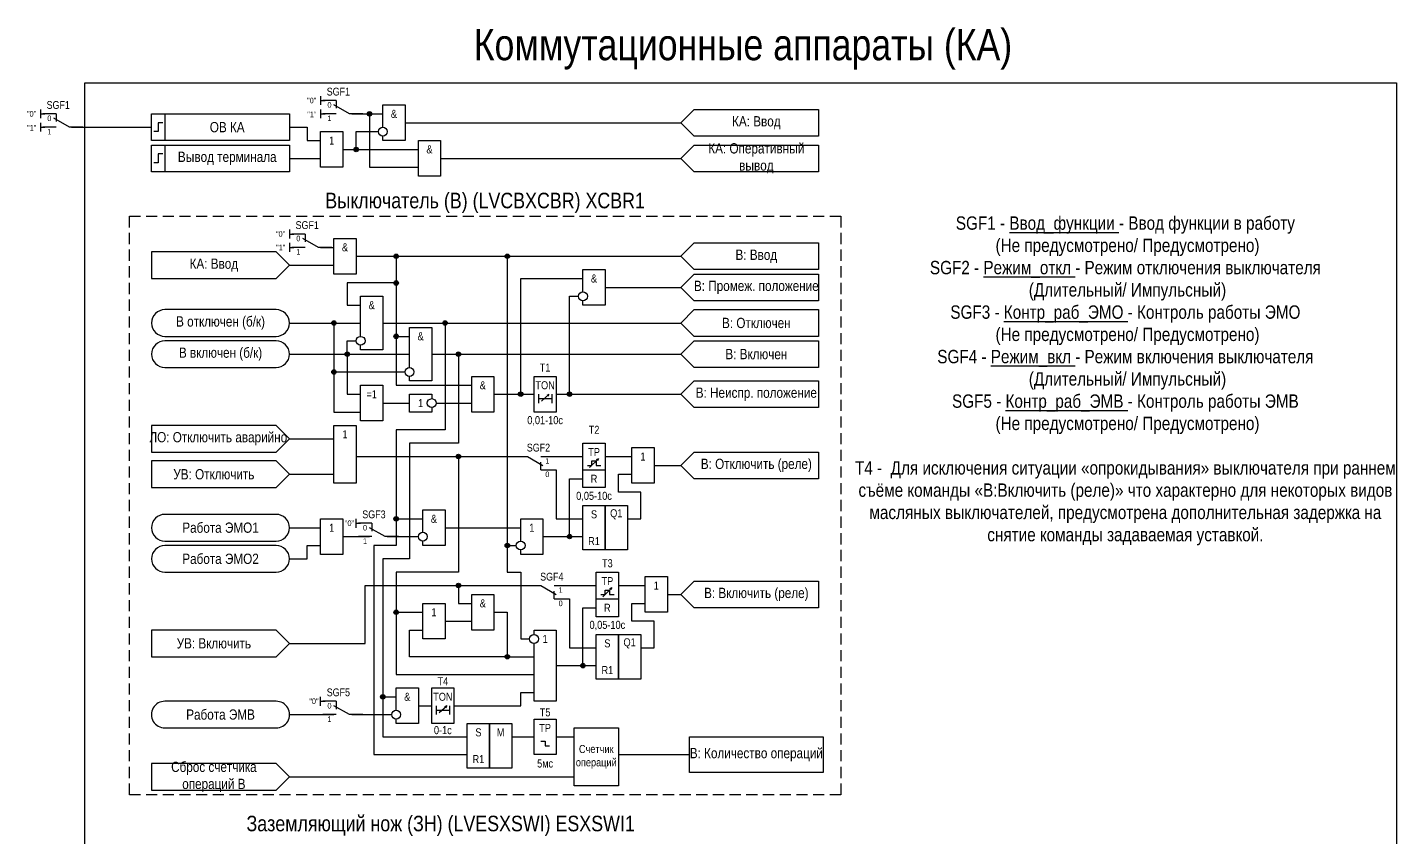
# Model space of a CAD drawing. Header units: millimetres. Extents: x -2266 to 475, y 0 to 470.
# Drawn here: x -12.9 to 295, y 265.4 to 447.4 of the extents above; entities that cross this region are included whole.
import ezdxf
from ezdxf.enums import TextEntityAlignment as Align

# ---------------------------------------------------------------- set-up
doc = ezdxf.new("R2010")
doc.units = ezdxf.units.MM
doc.linetypes.add('штриховая2', pattern=[0.375, 0.25, -0.125])
doc.layers.add('invisible', color=252, linetype='Continuous', plot=False)
doc.layers.add('TEXT', color=7, linetype='Continuous', lineweight=25)
doc.layers.add('Основная', color=7, linetype='Continuous')
doc.styles.add('2.5_Gost_RD', font='ARIALN.TTF', dxfattribs={"height": 2.5})
doc.styles.add('3.5_Gost_RD', font='ARIALN.TTF', dxfattribs={"height": 3.5})
doc.styles.add('Вывод', font='ARIALN.TTF', dxfattribs={"height": 2.5})
doc.styles.add('Компонент', font='ARIALN.TTF', dxfattribs={"height": 3.5})

# ---------------------------------------------------------------- blocks, each defined once
blk = doc.blocks.new('*U958')
at = {"layer": 'Основная', "color": 0}
blk.add_line((0, 0), (7, 4), dxfattribs=at)
at = {"layer": 'Основная', "ltscale": 0.35}
blk.add_line((6, 6), (6, 2.5), dxfattribs=at)
blk = doc.blocks.new('*U1053')
at = {"layer": 'Основная', "color": 0}
for p, q in [((-3, 6), (-9, 6)), ((-3, 0), (-9, 0)), ((9, 0), (3, 0))]:
    blk.add_line(p, q, dxfattribs=at)
at = {"layer": 'Основная', "ltscale": 0.25, "xscale": -1}
blk.add_blockref('*U958', (3, 0), dxfattribs=at)
at = {"layer": 'Основная'}
for tag, height, style, p in [('В1', 2.5, 'Вывод', (-13, 6)), ('ОУ', 3.5, 'Компонент', (-2, 10)), ('В2', 2.5, 'Вывод', (-6, 4)), ('В3', 2.5, 'Вывод', (-6, -2))]:
    blk.add_attdef(tag, text='', height=height, dxfattribs=dict(at, style=style)).set_placement(p, align=Align.MIDDLE_CENTER)
blk = doc.blocks.new('Точка')
at = {"ltscale": 100}
h = blk.add_hatch(color=256, dxfattribs=at)
h.dxf.hatch_style = 1
edge = h.paths.add_edge_path()
edge.add_arc((0, 0), 0.5, 0, 360)
blk.add_circle((0, 0), 0.5, dxfattribs=at)
blk = doc.blocks.new('*U985')
at = {"layer": 'Основная', "color": 0}
for p, q in [((-3, 6), (-9, 6)), ((-3, 0), (-9, 0)), ((9, 0), (3, 0))]:
    blk.add_line(p, q, dxfattribs=at)
at = {"layer": 'Основная', "ltscale": 0.25, "xscale": -1}
blk.add_blockref('*U958', (3, 0), dxfattribs=at)
at = {"layer": 'Основная'}
for tag, height, style, p in [('В1', 2.5, 'Вывод', (-14, 6)), ('ОУ', 3.5, 'Компонент', (-2, 10)), ('В2', 2.5, 'Вывод', (-6, 4)), ('В3', 2.5, 'Вывод', (-6, -2))]:
    blk.add_attdef(tag, text='', height=height, dxfattribs=dict(at, style=style)).set_placement(p, align=Align.MIDDLE_CENTER)
blk = doc.blocks.new('*U1048')
at = {"layer": 'Основная', "color": 0}
for p, q in [((-9, 0), (-3, 0)), ((3, 6), (9, 6)), ((3, 0), (9, 0))]:
    blk.add_line(p, q, dxfattribs=at)
at = {"layer": 'Основная', "ltscale": 0.25}
blk.add_blockref('*U958', (-3, 0), dxfattribs=at)
at = {"layer": 'Основная'}
for tag, height, style, p in [('В2', 2.5, 'Вывод', (6, 8)), ('В1', 2.5, 'Вывод', (14, 6)), ('В3', 2.5, 'Вывод', (6, 2)), ('ОУ', 3.5, 'Компонент', (2, -4))]:
    blk.add_attdef(tag, text='', height=height, dxfattribs=dict(at, style=style)).set_placement(p, align=Align.MIDDLE_CENTER)

msp = doc.modelspace()

# ---------------------------------------------------------------- linework, layer by layer
at = {"ltscale": 100}
for p, q in [((53, 432), (53, 430)), ((53, 431), (54, 431)), ((53, 429), (53, 427)), ((53, 428), (54, 428)), ((53, 422), (53, 422)), ((46, 402), (46, 400)), ((46, 401), (47, 401)), ((46, 399), (46, 397)), ((46, 398), (47, 398)), ((106, 365), (106, 365)), ((113.5, 348.5), (115.5, 350.5)), ((115.5, 350.5), (114.99, 350.25)), ((115.5, 350.5), (115.26, 350.02)), ((61, 335), (61, 337)), ((61, 336), (62, 336)), ((116.5, 319.5), (118.5, 321.5)), ((118.5, 321.5), (117.99, 321.25)), ((118.5, 321.5), (118.26, 321.02)), ((53, 295), (53, 297)), ((53, 296), (54, 296)), ((46, 293), (56, 293)), ((60, 293), (69, 293)), ((83, 295), (83, 295)), ((103.5, 286), (104.5, 286))]:
    msp.add_line(p, q, dxfattribs=at)
at = {"color": 6, "ltscale": 100}
for p, q in [((-10, 429), (-10, 427)), ((-10, 428), (-9, 428)), ((-10, 426), (-10, 424)), ((-10, 425), (-9, 425))]:
    msp.add_line(p, q, dxfattribs=at)
at = {"color": 7, "ltscale": 100}
for p, q in [((102.7, 363.46), (104.37, 364.95)), ((104.37, 364.95), (103.85, 364.73)), ((104.37, 364.95), (104.11, 364.48)), ((79.7, 293.46), (81.37, 294.95)), ((81.37, 294.95), (80.85, 294.73)), ((81.37, 294.95), (81.11, 294.48))]:
    msp.add_line(p, q, dxfattribs=at)
at = {"color": 3, "ltscale": 100}
msp.add_lwpolyline([(0, 435), (295, 435), (295, 0), (0, 0)], close=True, dxfattribs=at)
at = {"ltscale": 100}
for points in [[(67, 425), (67, 430), (72, 430), (72, 422), (67, 422), (67, 423)], [(134, 426), (137, 429), (165, 429), (165, 423), (137, 423), (134, 426)], [(46, 425), (50, 425), (50, 422), (53, 422)], [(60, 428), (67, 428)], [(60, 428), (64, 428), (64, 416), (75, 416)], [(72, 426), (134, 426)], [(58, 420), (61, 420), (61, 424), (66, 424)], [(58, 420), (75, 420)], [(134, 418), (137, 421), (165, 421), (165, 415), (137, 415), (134, 418)], [(46, 418), (53, 418)], [(80, 418), (134, 418)], [(53, 398), (56, 398)], [(134, 396), (137, 399), (165, 399), (165, 393), (137, 393), (134, 396)], [(61, 396), (70, 396), (70, 390), (59, 390), (59, 385), (62, 385)], [(61, 396), (134, 396)], [(61, 396), (95, 396), (95, 331), (97, 331)], [(61, 396), (95, 396), (95, 325), (98, 325), (98, 310), (100, 310)], [(61, 396), (70, 396), (70, 378), (73, 378)], [(61, 396), (70, 396), (70, 367), (87, 367)], [(46, 394), (56, 394)], [(112, 388), (112, 393), (117, 393), (117, 385), (112, 385), (112, 386)], [(134, 389), (137, 392), (165, 392), (165, 386), (137, 386), (134, 389)], [(92, 365), (98, 365), (98, 391), (112, 391)], [(117, 389), (134, 389)], [(62, 378), (62, 387), (67, 387), (67, 375), (62, 375), (62, 376)], [(106, 365), (109, 365), (109, 387), (111, 387)], [(134, 381), (137, 384), (165, 384), (165, 378), (137, 378), (134, 381)], [(46, 381), (62, 381)], [(46, 381), (56, 381), (56, 370), (72, 370)], [(46, 381), (56, 381), (56, 361), (62, 361)], [(67, 381), (81, 381), (81, 357), (70, 357), (70, 331), (65, 331), (65, 284), (86, 284)], [(67, 381), (81, 381), (81, 357), (70, 357), (70, 337), (76, 337)], [(67, 381), (134, 381)], [(73, 371), (73, 380), (78, 380), (78, 368), (73, 368), (73, 369)], [(46, 374), (59, 374), (59, 377), (61, 377)], [(134, 374), (137, 377), (165, 377), (165, 371), (137, 371), (134, 374)], [(46, 374), (73, 374)], [(46, 374), (59, 374), (59, 365), (62, 365)], [(78, 374), (84, 374), (84, 354), (73, 354), (73, 328), (67, 328), (67, 288), (86, 288)], [(78, 374), (84, 374), (84, 354), (73, 354), (73, 328), (67, 328), (67, 297), (70, 297)], [(78, 374), (134, 374)], [(134, 365), (137, 368), (165, 368), (165, 362), (137, 362), (134, 365)], [(78, 362), (78, 361), (73, 361), (73, 365), (78, 365), (78, 364)], [(92, 365), (101, 365)], [(102, 365), (102, 363)], [(102, 364), (105, 364)], [(105, 365), (105, 363)], [(106, 365), (134, 365)], [(67, 363), (73, 363)], [(79, 363), (87, 363)], [(46, 355), (53, 355), (53, 355), (56, 355)], [(134, 349), (137, 352), (165, 352), (165, 346), (137, 346), (134, 349)], [(61, 351), (84, 351), (84, 325), (70, 325), (70, 316), (76, 316)], [(61, 351), (99, 351)], [(61, 351), (84, 351), (84, 325), (70, 325), (70, 302), (101, 302)], [(103, 351), (112, 351)], [(103, 348), (106, 348), (106, 337), (112, 337)], [(113, 349), (114, 349), (114, 350), (115, 350), (115, 349), (116, 349)], [(117, 351), (123, 351)], [(128, 349), (134, 349)], [(46, 347), (50, 347), (50, 347), (56, 347)], [(103, 333), (109, 333), (109, 346), (112, 346)], [(122, 337), (125, 337), (125, 343), (120, 343), (120, 347), (123, 347)], [(76, 334), (76, 339), (81, 339), (81, 331), (76, 331), (76, 332)], [(98, 332), (98, 337), (103, 337), (103, 329), (98, 329), (98, 330)], [(46, 335), (53, 335)], [(58, 333), (64, 333)], [(68, 333), (75, 333)], [(81, 335), (98, 335)], [(103, 333), (112, 333)], [(46, 328), (50, 328), (50, 331), (53, 331)], [(46, 309), (63, 309), (63, 322), (102, 322)], [(61, 309), (63, 309), (63, 322), (84, 322), (84, 318), (87, 318)], [(106, 322), (115, 322)], [(116, 320), (117, 320), (117, 321), (118, 321), (118, 320), (119, 320)], [(120, 322), (126, 322)], [(134, 320), (137, 323), (165, 323), (165, 317), (137, 317), (134, 320)], [(106, 319), (109, 319), (109, 308), (115, 308)], [(125, 308), (128, 308), (128, 314), (123, 314), (123, 318), (126, 318)], [(131, 320), (134, 320)], [(92, 316), (95, 316), (95, 306), (73, 306), (73, 312), (76, 312)], [(92, 316), (95, 316), (95, 306), (101, 306)], [(106, 304), (112, 304), (112, 317), (115, 317)], [(81, 314), (87, 314)], [(101, 311), (101, 312), (106, 312), (106, 296), (101, 296), (101, 309)], [(106, 304), (115, 304)], [(70, 294), (70, 299), (75, 299), (75, 291), (70, 291), (70, 292)], [(83, 295), (98, 295), (98, 298), (101, 298)], [(75, 295), (78, 295)], [(79, 295), (79, 293)], [(79, 294), (82, 294)], [(82, 295), (82, 293)], [(96, 288), (101, 288)], [(102.5, 287), (103.5, 287)], [(103.5, 287), (103.5, 286)], [(106, 288), (110, 288)], [(120, 284), (136, 284)], [(46, 279), (110, 279)]]:
    msp.add_lwpolyline(points, dxfattribs=at)
for points in [[(15, 428), (46, 428), (46, 422), (15, 422)], [(15, 428), (18, 428), (18, 422), (15, 422)], [(53, 424), (58, 424), (58, 416), (53, 416)], [(75, 422), (80, 422), (80, 414), (75, 414)], [(15, 421), (46, 421), (46, 415), (15, 415)], [(15, 421), (18, 421), (18, 415), (15, 415)], [(56, 400), (61, 400), (61, 392), (56, 392)], [(15, 397), (15, 391), (43, 391), (46, 394), (43, 397)], [(62, 367), (67, 367), (67, 359), (62, 359)], [(87, 369), (92, 369), (92, 361), (87, 361)], [(101, 369), (106, 369), (106, 361), (101, 361)], [(15, 358), (15, 352), (43, 352), (46, 355), (43, 358)], [(56, 358), (61, 358), (61, 345), (56, 345)], [(112, 354), (117, 354), (117, 344), (112, 344)], [(123, 353), (128, 353), (128, 345), (123, 345)], [(15, 350), (15, 344), (43, 344), (46, 347), (43, 350)], [(112, 348), (117, 348), (117, 344), (112, 344)], [(112, 340), (117, 340), (117, 330), (112, 330)], [(117, 340), (122, 340), (122, 330), (117, 330)], [(53, 337), (58, 337), (58, 329), (53, 329)], [(115, 325), (120, 325), (120, 315), (115, 315)], [(126, 324), (131, 324), (131, 316), (126, 316)], [(76, 318), (81, 318), (81, 310), (76, 310)], [(87, 320), (92, 320), (92, 312), (87, 312)], [(115, 319), (120, 319), (120, 315), (115, 315)], [(15, 312), (15, 306), (43, 306), (46, 309), (43, 312)], [(115, 311), (120, 311), (120, 301), (115, 301)], [(120, 311), (125, 311), (125, 301), (120, 301)], [(78, 299), (83, 299), (83, 291), (78, 291)], [(86, 291), (91, 291), (91, 281), (86, 281)], [(91, 291), (96, 291), (96, 281), (91, 281)], [(101, 292), (106, 292), (106, 284), (101, 284)], [(110, 290), (120, 290), (120, 277), (110, 277)], [(136, 288), (166, 288), (166, 280), (136, 280)], [(15, 282), (15, 276), (43, 276), (46, 279), (43, 282)]]:
    msp.add_lwpolyline(points, close=True, dxfattribs=at)
at = {"lineweight": 30, "ltscale": 100}
for points in [[(17.5, 426), (16.5, 426), (16.5, 424), (15.5, 424)], [(17.5, 419), (16.5, 419), (16.5, 417), (15.5, 417)]]:
    msp.add_lwpolyline(points, dxfattribs=at)
at = {"linetype": 'штриховая2', "ltscale": 10}
msp.add_lwpolyline([(170, 275), (10, 275), (10, 405), (170, 405)], close=True, dxfattribs=at)
at = {"ltscale": 100}
for points in [[(18, 378), (43, 378, 1), (43, 384), (18, 384, 1)], [(18, 371), (43, 371, 1), (43, 377), (18, 377, 1)], [(18, 332), (43, 332, 1), (43, 338), (18, 338, 1)], [(18, 325), (43, 325, 1), (43, 331), (18, 331, 1)], [(18, 290), (43, 290, 1.013985), (43, 296), (18, 296, 1.013985)]]:
    msp.add_lwpolyline(points, format="xyb", close=True, dxfattribs=at)
for centre in [(67, 424), (78, 363), (76, 333), (70, 293)]:
    msp.add_circle(centre, 1)
for centre in [(112, 387), (62, 377), (73, 370), (98, 331), (101, 310)]:
    msp.add_circle(centre, 1, dxfattribs=at)
at = {"layer": 'invisible', "color": 6, "ltscale": 100}
msp.add_lwpolyline([(-3, 425), (15, 425)], dxfattribs=at)

# ---------------------------------------------------------------- block references
at = {"ltscale": 100}
for p in [(64, 428), (61, 420), (70, 396), (95, 396), (70, 390), (84, 351), (70, 337), (109, 333), (95, 331), (84, 322), (70, 316), (95, 306), (112, 304), (67, 297)]:
    msp.add_blockref('Точка', p, dxfattribs=at)
at = {"color": 2, "ltscale": 100}
for p in [(56, 381), (81, 381), (70, 378), (59, 374), (84, 374), (56, 370), (98, 365), (109, 365)]:
    msp.add_blockref('Точка', p, dxfattribs=at)
at = {"ltscale": 100, "xscale": 0.5, "yscale": 0.5, "zscale": 0.5}
msp.add_blockref('*U1053', (66, 333), dxfattribs=at).add_auto_attribs({'ОУ': 'SGF3', 'В1': '"0"', 'В2': '0', 'В3': '1'})
at = {"layer": 'Основная', "ltscale": 0.25, "xscale": 0.5, "yscale": 0.5, "zscale": 0.5}
for name, p, values in [('*U985', (58, 428), {'ОУ': 'SGF1', 'В1': '"0"', 'В2': '0', 'В3': '1'}), ('*U985', (51, 398), {'ОУ': 'SGF1', 'В1': '"0"', 'В2': '0', 'В3': '1'}), ('*U1053', (58, 293), {'ОУ': 'SGF5', 'В1': '"0"', 'В2': '0', 'В3': '1'})]:
    msp.add_blockref(name, p, dxfattribs=at).add_auto_attribs(values)
at = {"layer": 'Основная', "color": 6, "ltscale": 0.25, "xscale": 0.5, "yscale": 0.5, "zscale": 0.5}
msp.add_blockref('*U985', (-5, 425), dxfattribs=at).add_auto_attribs({'ОУ': 'SGF1', 'В1': '"0"', 'В2': '0', 'В3': '1'})
at = {"layer": 'Основная', "ltscale": 0.25}
ref = msp.add_blockref('*U1048', (101, 351), dxfattribs=dict(at, xscale=-0.5, yscale=0.5, zscale=0.5, rotation=180))
ref.add_attrib('ОУ', 'SGF2', dxfattribs={"height": 1.75, "style": 'Компонент'}).set_placement((102, 353), align=Align.MIDDLE_CENTER)
ref.add_attrib('В2', '0', dxfattribs={"height": 1.25, "style": 'Вывод'}).set_placement((104, 347), align=Align.MIDDLE_CENTER)
ref.add_attrib('В3', '1', dxfattribs={"height": 1.25, "style": 'Вывод'}).set_placement((104, 350), align=Align.MIDDLE_CENTER)
ref = msp.add_blockref('*U1048', (104, 322), dxfattribs=dict(at, xscale=-0.5, yscale=0.5, zscale=0.5, rotation=180))
ref.add_attrib('ОУ', 'SGF4', dxfattribs={"height": 1.75, "style": 'Компонент'}).set_placement((105, 324), align=Align.MIDDLE_CENTER)
ref.add_attrib('В2', '0', dxfattribs={"height": 1.25, "style": 'Вывод'}).set_placement((107, 318), align=Align.MIDDLE_CENTER)
ref.add_attrib('В3', '1', dxfattribs={"height": 1.25, "style": 'Вывод'}).set_placement((107, 321), align=Align.MIDDLE_CENTER)

# ---------------------------------------------------------------- texts
at = {"ltscale": 100, "attachment_point": 5}
for s, insert, char_height, width, style in [('{\\C3;Коммутационные аппараты (КА)}', (148, 442.5), 7, 294, '3.5_Gost_RD'), ('&', (69.5, 428), 1.8, 5, '2.5_Gost_RD'), ('КА: Ввод', (151, 426), 2.3, 28, '2.5_Gost_RD'), ('1', (55.5, 422), 1.8, 5, '2.5_Gost_RD'), ('&', (77.5, 420), 1.8, 5, '2.5_Gost_RD'), ('КА: Оперативный вывод', (151, 418), 2.3, 28, '2.5_Gost_RD'), ('&', (58.5, 398), 1.8, 5, '2.5_Gost_RD'), ('В: Ввод', (151, 396), 2.3, 28, '2.5_Gost_RD'), ('&', (114.5, 391), 1.8, 5, '2.5_Gost_RD'), ('&', (64.5, 385), 1.8, 5, '2.5_Gost_RD'), ('&', (75.5, 378), 1.8, 5, '2.5_Gost_RD'), ('T1', (103.5, 371), 1.8, 5, '2.5_Gost_RD'), ('&', (89.5, 367), 1.8, 5, '2.5_Gost_RD'), ('TON', (103.5, 367), 1.8, 5, '2.5_Gost_RD'), ('=1', (64.5, 365), 1.8, 5, '2.5_Gost_RD'), ('1', (75.5, 363), 1.8, 5, '2.5_Gost_RD'), ('0,01-10с', (103.5, 359), 1.8, 5, '2.5_Gost_RD'), ('T2', (114.5, 357), 1.8, 5, '2.5_Gost_RD'), ('1', (58.5, 356), 1.8, 5, '2.5_Gost_RD'), ('TP', (114.5, 352), 1.8, 5, '2.5_Gost_RD'), ('1', (125.5, 351), 1.8, 5, '2.5_Gost_RD'), ('R', (114.5, 346), 1.8, 5, '2.5_Gost_RD'), ('0,05-10с', (114.5, 342), 1.8, 5, '2.5_Gost_RD'), ('S', (114.5, 338), 1.8, 5, '2.5_Gost_RD'), ('Q1', (119.5, 338), 1.8, 5, '2.5_Gost_RD'), ('1', (55.5, 335), 1.8, 5, '2.5_Gost_RD'), ('&', (78.5, 337), 1.8, 5, '2.5_Gost_RD'), ('1', (100.5, 335), 1.8, 5, '2.5_Gost_RD'), ('R1', (114.5, 332), 1.8, 5, '2.5_Gost_RD'), ('T3', (117.5, 327), 1.8, 5, '2.5_Gost_RD'), ('TP', (117.5, 323), 1.8, 5, '2.5_Gost_RD'), ('1', (128.5, 322), 1.8, 5, '2.5_Gost_RD'), ('&', (89.5, 318), 1.8, 5, '2.5_Gost_RD'), ('R', (117.5, 317), 1.8, 5, '2.5_Gost_RD'), ('1', (78.5, 316), 1.8, 5, '2.5_Gost_RD'), ('0,05-10с', (117.5, 313), 1.8, 5, '2.5_Gost_RD'), ('1', (103.5, 310), 1.8, 5, '2.5_Gost_RD'), ('S', (117.5, 309), 1.8, 5, '2.5_Gost_RD'), ('Q1', (122.5, 309), 1.8, 5, '2.5_Gost_RD'), ('R1', (117.5, 303), 1.8, 5, '2.5_Gost_RD'), ('T4', (80.5, 300.5), 1.8, 5, '2.5_Gost_RD'), ('&', (72.5, 297), 1.8, 5, '2.5_Gost_RD'), ('TON', (80.5, 297), 1.8, 5, '2.5_Gost_RD'), ('T5', (103.5, 293.5), 1.8, 5, '2.5_Gost_RD'), ('0-1с', (80.5, 289.5), 1.8, 5, '2.5_Gost_RD'), ('S', (88.5, 289), 1.8, 5, '2.5_Gost_RD'), ('М', (93.5, 289), 1.8, 5, '2.5_Gost_RD'), ('TP', (103.5, 290), 1.8, 5, '2.5_Gost_RD'), ('R1', (88.5, 283), 1.8, 5, '2.5_Gost_RD'), ('5мс', (103.5, 282), 1.8, 5, '2.5_Gost_RD')]:
    msp.add_mtext(s, dxfattribs=dict(at, insert=insert, char_height=char_height, width=width, style=style))
at = {"ltscale": 100, "char_height": 1.25, "attachment_point": 1, "style": '3.5_Gost_RD'}
for insert in [(50, 428.5), (43, 398.6)]:
    msp.add_mtext_dynamic_manual_height_columns('"1"', width=2, gutter_width=17.5, heights=[0], dxfattribs=dict(at, insert=insert))
at = {"color": 6, "ltscale": 100, "insert": (-13, 425.5), "char_height": 1.25, "attachment_point": 1, "style": '3.5_Gost_RD'}
msp.add_mtext_dynamic_manual_height_columns('"1"', width=2, gutter_width=17.5, heights=[0], dxfattribs=at)
at = {"color": 0, "ltscale": 100, "char_height": 2.3, "width": 28, "attachment_point": 5, "style": '2.5_Gost_RD'}
for s, insert in [('{\\C256;ОВ КА}', (32, 425)), ('{\\C256;Вывод терминала}', (32, 418))]:
    msp.add_mtext(s, dxfattribs=dict(at, insert=insert))
at = {"color": 30, "ltscale": 100, "attachment_point": 5, "style": '3.5_Gost_RD'}
for s, insert, char_height, width in [('Выключатель (В) (LVCBXCBR) {\\C6;XCBR1}', (90, 408), 3.5, 160), ('SGF1 - {\\LВвод_функции} - Ввод функции в работу \\P^I(Не предусмотрено/ Предусмотрено)\\PSGF2 - {\\LРежим_откл} - Режим отключения выключателя ^J^I(Длительный/ Импульсный)\\PSGF3 - {\\LКонтр_раб_ЭМО} - Контроль работы ЭМО  \\P^I(Не предусмотрено/ Предусмотрено)\\PSGF4 - {\\LРежим_вкл} - Режим включения выключателя ^J^I(Длительный/ Импульсный)\\PSGF5 - {\\LКонтр_раб_ЭМВ} - Контроль работы ЭМВ \\P^I(Не предусмотрено/ Предусмотрено)\\P\\PТ4 - ^IДля исключения ситуации «опрокидывания» выключателя при раннем съёме команды «В:Включить (реле)» что характерно для некоторых видов масляных выключателей, предусмотрена дополнительная задержка на снятие команды задаваемая уставкой.', (234, 368), 3, 122), ('Заземляющий нож (ЗН) (LVESXSWI) {\\C6;ESXSWI1}', (80, 268), 3.5, 140)]:
    msp.add_mtext(s, dxfattribs=dict(at, insert=insert, char_height=char_height, width=width))
at = {"layer": 'TEXT', "ltscale": 100, "attachment_point": 5, "style": '2.5_Gost_RD'}
for s, insert, char_height, width in [('КА: Ввод', (29, 394), 2.3, 28), ('В: Промеж. положение', (151, 389), 2.3, 28), ('В отключен (б/к)', (30.5, 381), 2.3, 31), ('В: Отключен', (151, 381), 2.3, 28), ('В включен (б/к)', (30.5, 374), 2.3, 31), ('В: Включен', (151, 374), 2.3, 28), ('В: Неиспр. положение', (151, 365), 2.3, 28), ('ЛО: Отключить аварийно', (30, 355), 2.3, 29.7284), ('УВ: Отключить', (29, 347), 2.3, 28), ('В: Отключить (реле)', (151, 349), 2.3, 28), ('Работа ЭМО1', (30.5, 335), 2.3, 31), ('Работа ЭМО2', (30.5, 328), 2.3, 31), ('В: Включить (реле)', (151, 320), 2.3, 28), ('УВ: Включить', (29, 309), 2.3, 28), ('Работа ЭМВ', (30.5, 293), 2.3, 31), ('Счетчик^Jопераций', (115, 283.5), 1.8, 10), ('В: Количество операций', (151, 284), 2.3, 30), ('Сброс счетчика операций В', (29, 279), 2.3, 28)]:
    msp.add_mtext(s, dxfattribs=dict(at, insert=insert, char_height=char_height, width=width))

doc.saveas('drawing.dxf')
